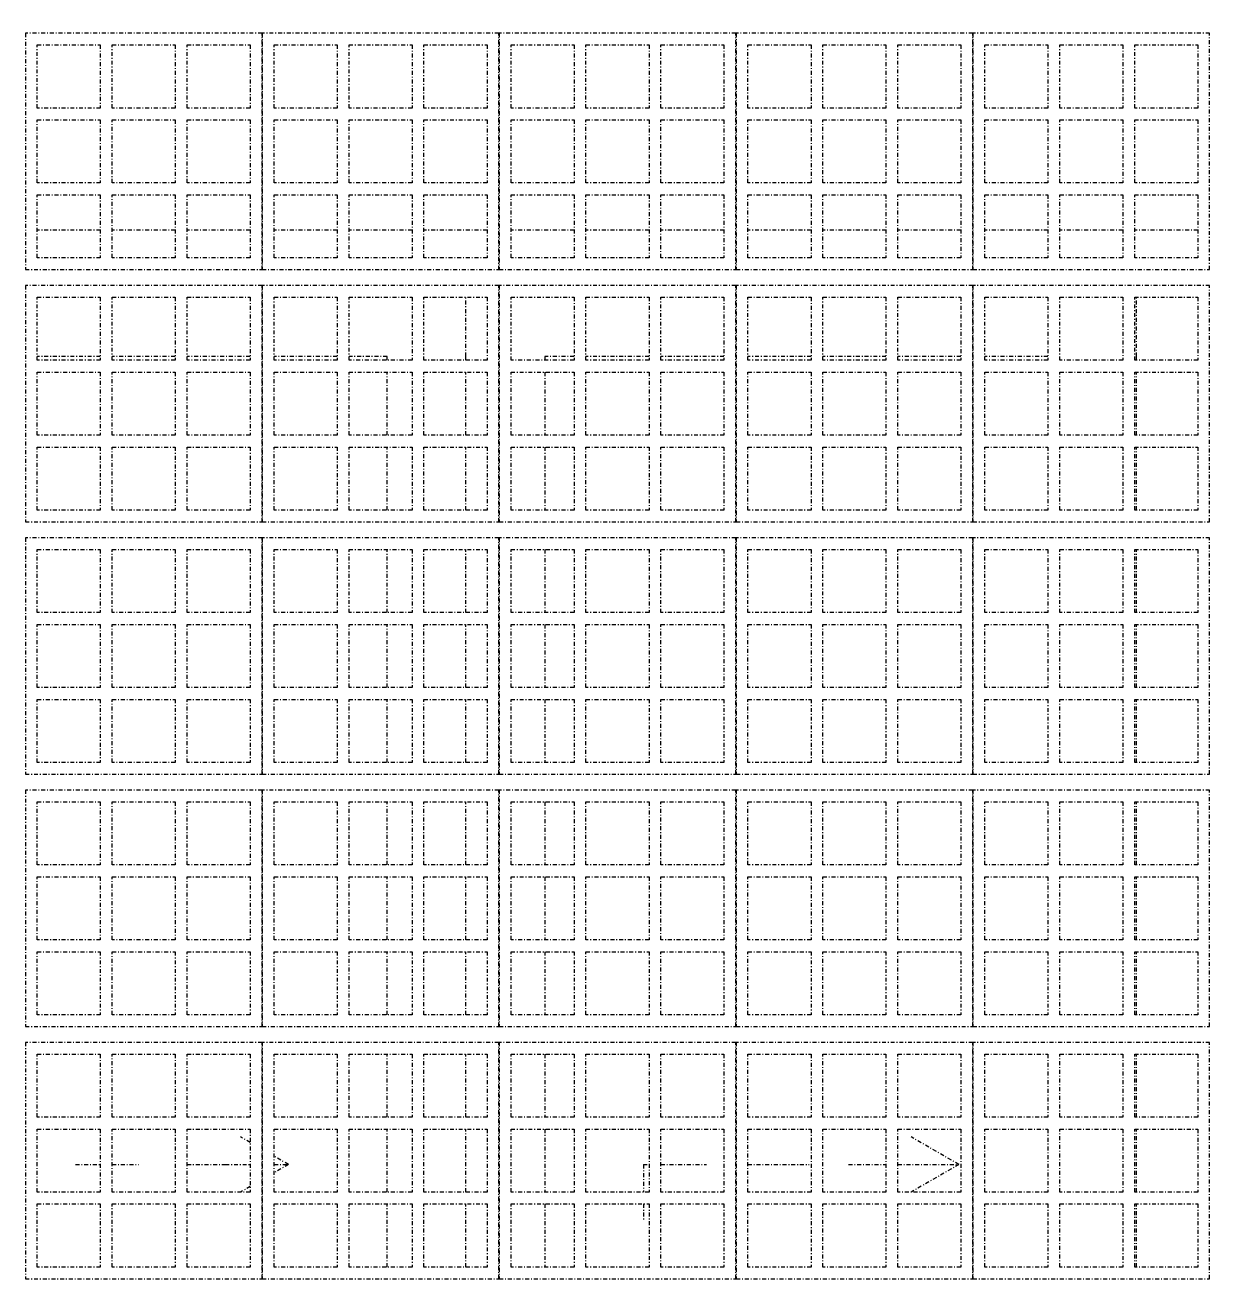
# Model space of a CAD drawing. Header units: metres. Extents: x -1783 to 21505, y -57 to 13660.
# Drawn here: x 12765.4 to 12915.6, y 7409.6 to 7569.6 of the extents above; entities that cross this region are included whole.
import ezdxf

# ---------------------------------------------------------------- set-up
doc = ezdxf.new("R2010")
doc.units = ezdxf.units.M
doc.header["$MEASUREMENT"] = 0
doc.linetypes.add('DASHDOT', pattern=[1, 0.5, -0.25, 0, -0.25])
doc.layers.add('cotas', color=7, linetype='Continuous')
doc.layers.add('P03', color=7, linetype='Continuous')

msp = doc.modelspace()

# ---------------------------------------------------------------- hatches: boundary and pattern name
at = {"layer": 'cotas'}
h = msp.add_hatch(color=7, dxfattribs=at)
h.dxf.hatch_style = 1
h.paths.add_polyline_path([(21504.961, 13659.963), (10304.961, 13659.963), (10304.961, 5739.963), (21504.961, 5739.963)])
h.paths.add_polyline_path([(10571.627, 13593.296), (21371.627, 13593.296), (21371.627, 5806.63), (10571.627, 5806.63)], flags=16)

# ---------------------------------------------------------------- linework, layer by layer
at = {"layer": 'P03', "linetype": 'DASHDOT'}
for p, q in [((12795.416, 7568.625), (12765.416, 7568.625)), ((12765.416, 7568.625), (12765.416, 7538.625)), ((12795.416, 7538.625), (12795.416, 7568.625)), ((12825.451, 7568.625), (12795.451, 7568.625)), ((12795.451, 7568.625), (12795.451, 7538.625)), ((12825.451, 7538.625), (12825.451, 7568.625)), ((12855.486, 7568.625), (12825.486, 7568.625)), ((12825.486, 7568.625), (12825.486, 7538.625)), ((12855.486, 7538.625), (12855.486, 7568.625)), ((12885.521, 7568.625), (12855.521, 7568.625)), ((12855.521, 7568.625), (12855.521, 7538.625)), ((12885.521, 7538.625), (12885.521, 7568.625)), ((12915.555, 7568.625), (12885.555, 7568.625)), ((12885.555, 7568.625), (12885.555, 7538.625)), ((12915.555, 7538.625), (12915.555, 7568.625)), ((12766.916, 7559.125), (12766.916, 7567.125)), ((12766.916, 7567.125), (12774.916, 7567.125)), ((12774.916, 7567.125), (12774.916, 7559.125)), ((12776.416, 7559.125), (12776.416, 7567.125)), ((12776.416, 7567.125), (12784.416, 7567.125)), ((12784.416, 7567.125), (12784.416, 7559.125)), ((12785.916, 7559.125), (12785.916, 7567.125)), ((12785.916, 7567.125), (12793.916, 7567.125)), ((12793.916, 7567.125), (12793.916, 7559.125)), ((12796.951, 7559.125), (12796.951, 7567.125)), ((12796.951, 7567.125), (12804.951, 7567.125)), ((12804.951, 7567.125), (12804.951, 7559.125)), ((12806.451, 7559.125), (12806.451, 7567.125)), ((12806.451, 7567.125), (12814.451, 7567.125)), ((12814.451, 7567.125), (12814.451, 7559.125)), ((12815.951, 7559.125), (12815.951, 7567.125)), ((12815.951, 7567.125), (12823.951, 7567.125)), ((12823.951, 7567.125), (12823.951, 7559.125)), ((12826.986, 7559.125), (12826.986, 7567.125)), ((12826.986, 7567.125), (12834.986, 7567.125)), ((12834.986, 7567.125), (12834.986, 7559.125)), ((12836.486, 7559.125), (12836.486, 7567.125)), ((12836.486, 7567.125), (12844.486, 7567.125)), ((12844.486, 7567.125), (12844.486, 7559.125)), ((12845.986, 7559.125), (12845.986, 7567.125)), ((12845.986, 7567.125), (12853.986, 7567.125)), ((12853.986, 7567.125), (12853.986, 7559.125)), ((12857.021, 7559.125), (12857.021, 7567.125)), ((12857.021, 7567.125), (12865.021, 7567.125)), ((12865.021, 7567.125), (12865.021, 7559.125)), ((12866.521, 7559.125), (12866.521, 7567.125)), ((12866.521, 7567.125), (12874.521, 7567.125)), ((12874.521, 7567.125), (12874.521, 7559.125)), ((12876.021, 7559.125), (12876.021, 7567.125)), ((12876.021, 7567.125), (12884.021, 7567.125)), ((12884.021, 7567.125), (12884.021, 7559.125)), ((12887.055, 7559.125), (12887.055, 7567.125)), ((12887.055, 7567.125), (12895.055, 7567.125)), ((12895.055, 7567.125), (12895.055, 7559.125)), ((12896.555, 7559.125), (12896.555, 7567.125)), ((12896.555, 7567.125), (12904.555, 7567.125)), ((12904.555, 7567.125), (12904.555, 7559.125)), ((12906.055, 7559.125), (12906.055, 7567.125)), ((12906.055, 7567.125), (12914.055, 7567.125)), ((12914.055, 7567.125), (12914.055, 7559.125)), ((12774.916, 7559.125), (12766.916, 7559.125)), ((12784.416, 7559.125), (12776.416, 7559.125)), ((12793.916, 7559.125), (12785.916, 7559.125)), ((12804.951, 7559.125), (12796.951, 7559.125)), ((12814.451, 7559.125), (12806.451, 7559.125)), ((12823.951, 7559.125), (12815.951, 7559.125)), ((12834.986, 7559.125), (12826.986, 7559.125)), ((12844.486, 7559.125), (12836.486, 7559.125)), ((12853.986, 7559.125), (12845.986, 7559.125)), ((12865.021, 7559.125), (12857.021, 7559.125)), ((12874.521, 7559.125), (12866.521, 7559.125)), ((12884.021, 7559.125), (12876.021, 7559.125)), ((12895.055, 7559.125), (12887.055, 7559.125)), ((12904.555, 7559.125), (12896.555, 7559.125)), ((12914.055, 7559.125), (12906.055, 7559.125)), ((12766.916, 7549.625), (12766.916, 7557.625)), ((12766.916, 7557.625), (12774.916, 7557.625)), ((12774.916, 7557.625), (12774.916, 7549.625)), ((12776.416, 7549.625), (12776.416, 7557.625)), ((12776.416, 7557.625), (12784.416, 7557.625)), ((12784.416, 7557.625), (12784.416, 7549.625)), ((12785.916, 7549.625), (12785.916, 7557.625)), ((12785.916, 7557.625), (12793.916, 7557.625)), ((12793.916, 7557.625), (12793.916, 7549.625)), ((12796.951, 7549.625), (12796.951, 7557.625)), ((12796.951, 7557.625), (12804.951, 7557.625)), ((12804.951, 7557.625), (12804.951, 7549.625)), ((12806.451, 7549.625), (12806.451, 7557.625)), ((12806.451, 7557.625), (12814.451, 7557.625)), ((12814.451, 7557.625), (12814.451, 7549.625)), ((12815.951, 7549.625), (12815.951, 7557.625)), ((12815.951, 7557.625), (12823.951, 7557.625)), ((12823.951, 7557.625), (12823.951, 7549.625)), ((12826.986, 7549.625), (12826.986, 7557.625)), ((12826.986, 7557.625), (12834.986, 7557.625)), ((12834.986, 7557.625), (12834.986, 7549.625)), ((12836.486, 7549.625), (12836.486, 7557.625)), ((12836.486, 7557.625), (12844.486, 7557.625)), ((12844.486, 7557.625), (12844.486, 7549.625)), ((12845.986, 7549.625), (12845.986, 7557.625)), ((12845.986, 7557.625), (12853.986, 7557.625)), ((12853.986, 7557.625), (12853.986, 7549.625)), ((12857.021, 7549.625), (12857.021, 7557.625)), ((12857.021, 7557.625), (12865.021, 7557.625)), ((12865.021, 7557.625), (12865.021, 7549.625)), ((12866.521, 7549.625), (12866.521, 7557.625)), ((12866.521, 7557.625), (12874.521, 7557.625)), ((12874.521, 7557.625), (12874.521, 7549.625)), ((12876.021, 7549.625), (12876.021, 7557.625)), ((12876.021, 7557.625), (12884.021, 7557.625)), ((12884.021, 7557.625), (12884.021, 7549.625)), ((12887.055, 7549.625), (12887.055, 7557.625)), ((12887.055, 7557.625), (12895.055, 7557.625)), ((12895.055, 7557.625), (12895.055, 7549.625)), ((12896.555, 7549.625), (12896.555, 7557.625)), ((12896.555, 7557.625), (12904.555, 7557.625)), ((12904.555, 7557.625), (12904.555, 7549.625)), ((12906.055, 7549.625), (12906.055, 7557.625)), ((12906.055, 7557.625), (12914.055, 7557.625)), ((12914.055, 7557.625), (12914.055, 7549.625)), ((12774.916, 7549.625), (12766.916, 7549.625)), ((12784.416, 7549.625), (12776.416, 7549.625)), ((12793.916, 7549.625), (12785.916, 7549.625)), ((12804.951, 7549.625), (12796.951, 7549.625)), ((12814.451, 7549.625), (12806.451, 7549.625)), ((12823.951, 7549.625), (12815.951, 7549.625)), ((12834.986, 7549.625), (12826.986, 7549.625)), ((12844.486, 7549.625), (12836.486, 7549.625)), ((12853.986, 7549.625), (12845.986, 7549.625)), ((12865.021, 7549.625), (12857.021, 7549.625)), ((12874.521, 7549.625), (12866.521, 7549.625)), ((12884.021, 7549.625), (12876.021, 7549.625)), ((12895.055, 7549.625), (12887.055, 7549.625)), ((12904.555, 7549.625), (12896.555, 7549.625)), ((12914.055, 7549.625), (12906.055, 7549.625)), ((12766.916, 7540.125), (12766.916, 7548.125)), ((12766.916, 7548.125), (12774.916, 7548.125)), ((12774.916, 7548.125), (12774.916, 7540.125)), ((12776.416, 7540.125), (12776.416, 7548.125)), ((12776.416, 7548.125), (12784.416, 7548.125)), ((12784.416, 7548.125), (12784.416, 7540.125)), ((12785.916, 7540.125), (12785.916, 7548.125)), ((12785.916, 7548.125), (12793.916, 7548.125)), ((12793.916, 7548.125), (12793.916, 7540.125)), ((12796.951, 7540.125), (12796.951, 7548.125)), ((12796.951, 7548.125), (12804.951, 7548.125)), ((12804.951, 7548.125), (12804.951, 7540.125)), ((12806.451, 7540.125), (12806.451, 7548.125)), ((12806.451, 7548.125), (12814.451, 7548.125)), ((12814.451, 7548.125), (12814.451, 7540.125)), ((12815.951, 7540.125), (12815.951, 7548.125)), ((12815.951, 7548.125), (12823.951, 7548.125)), ((12823.951, 7548.125), (12823.951, 7540.125)), ((12826.986, 7540.125), (12826.986, 7548.125)), ((12826.986, 7548.125), (12834.986, 7548.125)), ((12834.986, 7548.125), (12834.986, 7540.125)), ((12836.486, 7540.125), (12836.486, 7548.125)), ((12836.486, 7548.125), (12844.486, 7548.125)), ((12844.486, 7548.125), (12844.486, 7540.125)), ((12845.986, 7540.125), (12845.986, 7548.125)), ((12845.986, 7548.125), (12853.986, 7548.125)), ((12853.986, 7548.125), (12853.986, 7540.125)), ((12857.021, 7540.125), (12857.021, 7548.125)), ((12857.021, 7548.125), (12865.021, 7548.125)), ((12865.021, 7548.125), (12865.021, 7540.125)), ((12866.521, 7540.125), (12866.521, 7548.125)), ((12866.521, 7548.125), (12874.521, 7548.125)), ((12874.521, 7548.125), (12874.521, 7540.125)), ((12876.021, 7540.125), (12876.021, 7548.125)), ((12876.021, 7548.125), (12884.021, 7548.125)), ((12884.021, 7548.125), (12884.021, 7540.125)), ((12887.055, 7540.125), (12887.055, 7548.125)), ((12887.055, 7548.125), (12895.055, 7548.125)), ((12895.055, 7548.125), (12895.055, 7540.125)), ((12896.555, 7540.125), (12896.555, 7548.125)), ((12896.555, 7548.125), (12904.555, 7548.125)), ((12904.555, 7548.125), (12904.555, 7540.125)), ((12906.055, 7540.125), (12906.055, 7548.125)), ((12906.055, 7548.125), (12914.055, 7548.125)), ((12914.055, 7548.125), (12914.055, 7540.125)), ((12774.916, 7543.625), (12766.916, 7543.625)), ((12784.416, 7543.625), (12776.416, 7543.625)), ((12793.916, 7543.625), (12785.916, 7543.625)), ((12804.951, 7543.625), (12796.951, 7543.625)), ((12814.451, 7543.625), (12806.451, 7543.625)), ((12823.951, 7543.625), (12815.951, 7543.625)), ((12834.986, 7543.625), (12826.986, 7543.625)), ((12844.486, 7543.625), (12836.486, 7543.625)), ((12853.986, 7543.625), (12845.986, 7543.625)), ((12865.021, 7543.625), (12857.021, 7543.625)), ((12874.521, 7543.625), (12866.521, 7543.625)), ((12884.021, 7543.625), (12876.021, 7543.625)), ((12895.055, 7543.625), (12887.055, 7543.625)), ((12904.555, 7543.625), (12896.555, 7543.625)), ((12914.055, 7543.625), (12906.055, 7543.625)), ((12774.916, 7540.125), (12766.916, 7540.125)), ((12784.416, 7540.125), (12776.416, 7540.125)), ((12793.916, 7540.125), (12785.916, 7540.125)), ((12804.951, 7540.125), (12796.951, 7540.125)), ((12814.451, 7540.125), (12806.451, 7540.125)), ((12823.951, 7540.125), (12815.951, 7540.125)), ((12834.986, 7540.125), (12826.986, 7540.125)), ((12844.486, 7540.125), (12836.486, 7540.125)), ((12853.986, 7540.125), (12845.986, 7540.125)), ((12865.021, 7540.125), (12857.021, 7540.125)), ((12874.521, 7540.125), (12866.521, 7540.125)), ((12884.021, 7540.125), (12876.021, 7540.125)), ((12895.055, 7540.125), (12887.055, 7540.125)), ((12904.555, 7540.125), (12896.555, 7540.125)), ((12914.055, 7540.125), (12906.055, 7540.125)), ((12765.416, 7538.625), (12795.416, 7538.625)), ((12795.451, 7538.625), (12825.451, 7538.625)), ((12825.486, 7538.625), (12855.486, 7538.625)), ((12855.521, 7538.625), (12885.521, 7538.625)), ((12885.555, 7538.625), (12915.555, 7538.625)), ((12795.416, 7536.625), (12765.416, 7536.625)), ((12765.416, 7536.625), (12765.416, 7506.625)), ((12795.416, 7506.625), (12795.416, 7536.625)), ((12825.451, 7536.625), (12795.451, 7536.625)), ((12795.451, 7536.625), (12795.451, 7506.625)), ((12825.451, 7506.625), (12825.451, 7536.625)), ((12855.486, 7536.625), (12825.486, 7536.625)), ((12825.486, 7536.625), (12825.486, 7506.625)), ((12855.486, 7506.625), (12855.486, 7536.625)), ((12885.521, 7536.625), (12855.521, 7536.625)), ((12855.521, 7536.625), (12855.521, 7506.625)), ((12885.521, 7506.625), (12885.521, 7536.625)), ((12915.555, 7536.625), (12885.555, 7536.625)), ((12885.555, 7536.625), (12885.555, 7506.625)), ((12915.555, 7506.625), (12915.555, 7536.625)), ((12766.916, 7527.125), (12766.916, 7535.125)), ((12766.916, 7535.125), (12774.916, 7535.125)), ((12774.916, 7535.125), (12774.916, 7527.125)), ((12776.416, 7527.125), (12776.416, 7535.125)), ((12776.416, 7535.125), (12784.416, 7535.125)), ((12784.416, 7535.125), (12784.416, 7527.125)), ((12785.916, 7527.125), (12785.916, 7535.125)), ((12785.916, 7535.125), (12793.916, 7535.125)), ((12793.916, 7535.125), (12793.916, 7527.125)), ((12796.951, 7527.125), (12796.951, 7535.125)), ((12796.951, 7535.125), (12804.951, 7535.125)), ((12804.951, 7535.125), (12804.951, 7527.125)), ((12806.451, 7527.125), (12806.451, 7535.125)), ((12806.451, 7535.125), (12814.451, 7535.125)), ((12814.451, 7535.125), (12814.451, 7527.125)), ((12815.951, 7527.125), (12815.951, 7535.125)), ((12815.951, 7535.125), (12823.951, 7535.125)), ((12821.268, 7527.625), (12821.268, 7535.125)), ((12823.951, 7535.125), (12823.951, 7527.125)), ((12826.986, 7527.125), (12826.986, 7535.125)), ((12826.986, 7535.125), (12834.986, 7535.125)), ((12834.986, 7535.125), (12834.986, 7527.125)), ((12836.486, 7527.125), (12836.486, 7535.125)), ((12836.486, 7535.125), (12844.486, 7535.125)), ((12844.486, 7535.125), (12844.486, 7527.125)), ((12845.986, 7527.125), (12845.986, 7535.125)), ((12845.986, 7535.125), (12853.986, 7535.125)), ((12853.986, 7535.125), (12853.986, 7527.125)), ((12857.021, 7527.125), (12857.021, 7535.125)), ((12857.021, 7535.125), (12865.021, 7535.125)), ((12865.021, 7535.125), (12865.021, 7527.125)), ((12866.521, 7527.125), (12866.521, 7535.125)), ((12866.521, 7535.125), (12874.521, 7535.125)), ((12874.521, 7535.125), (12874.521, 7527.125)), ((12876.021, 7527.125), (12876.021, 7535.125)), ((12876.021, 7535.125), (12884.021, 7535.125)), ((12884.021, 7535.125), (12884.021, 7527.125)), ((12887.055, 7527.125), (12887.055, 7535.125)), ((12887.055, 7535.125), (12895.055, 7535.125)), ((12895.055, 7535.125), (12895.055, 7527.125)), ((12896.555, 7527.125), (12896.555, 7535.125)), ((12896.555, 7535.125), (12904.555, 7535.125)), ((12904.555, 7535.125), (12904.555, 7527.125)), ((12906.055, 7527.125), (12906.055, 7535.125)), ((12906.055, 7535.125), (12914.055, 7535.125)), ((12906.268, 7527.625), (12906.268, 7535.125)), ((12914.055, 7535.125), (12914.055, 7527.125)), ((12774.916, 7527.625), (12766.916, 7527.625)), ((12774.916, 7527.125), (12766.916, 7527.125)), ((12784.416, 7527.625), (12776.416, 7527.625)), ((12784.416, 7527.125), (12776.416, 7527.125)), ((12793.916, 7527.625), (12785.916, 7527.625)), ((12793.916, 7527.125), (12785.916, 7527.125)), ((12804.951, 7527.625), (12796.951, 7527.625)), ((12804.951, 7527.125), (12796.951, 7527.125)), ((12811.268, 7527.625), (12806.451, 7527.625)), ((12814.451, 7527.125), (12806.451, 7527.125)), ((12811.268, 7527.125), (12811.268, 7527.625)), ((12823.951, 7527.125), (12815.951, 7527.125)), ((12821.268, 7527.125), (12821.268, 7527.625)), ((12834.986, 7527.125), (12826.986, 7527.125)), ((12831.268, 7527.625), (12831.268, 7527.125)), ((12834.986, 7527.625), (12831.268, 7527.625)), ((12844.486, 7527.625), (12836.486, 7527.625)), ((12844.486, 7527.125), (12836.486, 7527.125)), ((12853.986, 7527.625), (12845.986, 7527.625)), ((12853.986, 7527.125), (12845.986, 7527.125)), ((12865.021, 7527.625), (12857.021, 7527.625)), ((12865.021, 7527.125), (12857.021, 7527.125)), ((12874.521, 7527.625), (12866.521, 7527.625)), ((12874.521, 7527.125), (12866.521, 7527.125)), ((12884.021, 7527.625), (12876.021, 7527.625)), ((12884.021, 7527.125), (12876.021, 7527.125)), ((12895.055, 7527.625), (12887.055, 7527.625)), ((12895.055, 7527.125), (12887.055, 7527.125)), ((12904.555, 7527.125), (12896.555, 7527.125)), ((12914.055, 7527.125), (12906.055, 7527.125)), ((12906.268, 7527.125), (12906.268, 7527.625)), ((12766.916, 7517.625), (12766.916, 7525.625)), ((12766.916, 7525.625), (12774.916, 7525.625)), ((12774.916, 7525.625), (12774.916, 7517.625)), ((12776.416, 7517.625), (12776.416, 7525.625)), ((12776.416, 7525.625), (12784.416, 7525.625)), ((12784.416, 7525.625), (12784.416, 7517.625)), ((12785.916, 7517.625), (12785.916, 7525.625)), ((12785.916, 7525.625), (12793.916, 7525.625)), ((12793.916, 7525.625), (12793.916, 7517.625)), ((12796.951, 7517.625), (12796.951, 7525.625)), ((12796.951, 7525.625), (12804.951, 7525.625)), ((12804.951, 7525.625), (12804.951, 7517.625)), ((12806.451, 7517.625), (12806.451, 7525.625)), ((12806.451, 7525.625), (12814.451, 7525.625)), ((12811.268, 7517.625), (12811.268, 7525.625)), ((12814.451, 7525.625), (12814.451, 7517.625)), ((12815.951, 7517.625), (12815.951, 7525.625)), ((12815.951, 7525.625), (12823.951, 7525.625)), ((12821.268, 7517.625), (12821.268, 7525.625)), ((12823.951, 7525.625), (12823.951, 7517.625)), ((12826.986, 7517.625), (12826.986, 7525.625)), ((12826.986, 7525.625), (12834.986, 7525.625)), ((12831.268, 7525.625), (12831.268, 7517.625)), ((12834.986, 7525.625), (12834.986, 7517.625)), ((12836.486, 7517.625), (12836.486, 7525.625)), ((12836.486, 7525.625), (12844.486, 7525.625)), ((12844.486, 7525.625), (12844.486, 7517.625)), ((12845.986, 7517.625), (12845.986, 7525.625)), ((12845.986, 7525.625), (12853.986, 7525.625)), ((12853.986, 7525.625), (12853.986, 7517.625)), ((12857.021, 7517.625), (12857.021, 7525.625)), ((12857.021, 7525.625), (12865.021, 7525.625)), ((12865.021, 7525.625), (12865.021, 7517.625)), ((12866.521, 7517.625), (12866.521, 7525.625)), ((12866.521, 7525.625), (12874.521, 7525.625)), ((12874.521, 7525.625), (12874.521, 7517.625)), ((12876.021, 7517.625), (12876.021, 7525.625)), ((12876.021, 7525.625), (12884.021, 7525.625)), ((12884.021, 7525.625), (12884.021, 7517.625)), ((12887.055, 7517.625), (12887.055, 7525.625)), ((12887.055, 7525.625), (12895.055, 7525.625)), ((12895.055, 7525.625), (12895.055, 7517.625)), ((12896.555, 7517.625), (12896.555, 7525.625)), ((12896.555, 7525.625), (12904.555, 7525.625)), ((12904.555, 7525.625), (12904.555, 7517.625)), ((12906.055, 7517.625), (12906.055, 7525.625)), ((12906.055, 7525.625), (12914.055, 7525.625)), ((12906.268, 7517.625), (12906.268, 7525.625)), ((12914.055, 7525.625), (12914.055, 7517.625)), ((12774.916, 7517.625), (12766.916, 7517.625)), ((12784.416, 7517.625), (12776.416, 7517.625)), ((12793.916, 7517.625), (12785.916, 7517.625)), ((12804.951, 7517.625), (12796.951, 7517.625)), ((12814.451, 7517.625), (12806.451, 7517.625)), ((12823.951, 7517.625), (12815.951, 7517.625)), ((12834.986, 7517.625), (12826.986, 7517.625)), ((12844.486, 7517.625), (12836.486, 7517.625)), ((12853.986, 7517.625), (12845.986, 7517.625)), ((12865.021, 7517.625), (12857.021, 7517.625)), ((12874.521, 7517.625), (12866.521, 7517.625)), ((12884.021, 7517.625), (12876.021, 7517.625)), ((12895.055, 7517.625), (12887.055, 7517.625)), ((12904.555, 7517.625), (12896.555, 7517.625)), ((12914.055, 7517.625), (12906.055, 7517.625)), ((12766.916, 7508.125), (12766.916, 7516.125)), ((12766.916, 7516.125), (12774.916, 7516.125)), ((12774.916, 7516.125), (12774.916, 7508.125)), ((12776.416, 7508.125), (12776.416, 7516.125)), ((12776.416, 7516.125), (12784.416, 7516.125)), ((12784.416, 7516.125), (12784.416, 7508.125)), ((12785.916, 7508.125), (12785.916, 7516.125)), ((12785.916, 7516.125), (12793.916, 7516.125)), ((12793.916, 7516.125), (12793.916, 7508.125)), ((12796.951, 7508.125), (12796.951, 7516.125)), ((12796.951, 7516.125), (12804.951, 7516.125)), ((12804.951, 7516.125), (12804.951, 7508.125)), ((12806.451, 7508.125), (12806.451, 7516.125)), ((12806.451, 7516.125), (12814.451, 7516.125)), ((12811.268, 7508.125), (12811.268, 7516.125)), ((12814.451, 7516.125), (12814.451, 7508.125)), ((12815.951, 7508.125), (12815.951, 7516.125)), ((12815.951, 7516.125), (12823.951, 7516.125)), ((12821.268, 7508.125), (12821.268, 7516.125)), ((12823.951, 7516.125), (12823.951, 7508.125)), ((12826.986, 7508.125), (12826.986, 7516.125)), ((12826.986, 7516.125), (12834.986, 7516.125)), ((12831.268, 7516.125), (12831.268, 7508.125)), ((12834.986, 7516.125), (12834.986, 7508.125)), ((12836.486, 7508.125), (12836.486, 7516.125)), ((12836.486, 7516.125), (12844.486, 7516.125)), ((12844.486, 7516.125), (12844.486, 7508.125)), ((12845.986, 7508.125), (12845.986, 7516.125)), ((12845.986, 7516.125), (12853.986, 7516.125)), ((12853.986, 7516.125), (12853.986, 7508.125)), ((12857.021, 7508.125), (12857.021, 7516.125)), ((12857.021, 7516.125), (12865.021, 7516.125)), ((12865.021, 7516.125), (12865.021, 7508.125)), ((12866.521, 7508.125), (12866.521, 7516.125)), ((12866.521, 7516.125), (12874.521, 7516.125)), ((12874.521, 7516.125), (12874.521, 7508.125)), ((12876.021, 7508.125), (12876.021, 7516.125)), ((12876.021, 7516.125), (12884.021, 7516.125)), ((12884.021, 7516.125), (12884.021, 7508.125)), ((12887.055, 7508.125), (12887.055, 7516.125)), ((12887.055, 7516.125), (12895.055, 7516.125)), ((12895.055, 7516.125), (12895.055, 7508.125)), ((12896.555, 7508.125), (12896.555, 7516.125)), ((12896.555, 7516.125), (12904.555, 7516.125)), ((12904.555, 7516.125), (12904.555, 7508.125)), ((12906.055, 7508.125), (12906.055, 7516.125)), ((12906.055, 7516.125), (12914.055, 7516.125)), ((12906.268, 7508.125), (12906.268, 7516.125)), ((12914.055, 7516.125), (12914.055, 7508.125)), ((12774.916, 7508.125), (12766.916, 7508.125)), ((12784.416, 7508.125), (12776.416, 7508.125)), ((12793.916, 7508.125), (12785.916, 7508.125)), ((12804.951, 7508.125), (12796.951, 7508.125)), ((12814.451, 7508.125), (12806.451, 7508.125)), ((12823.951, 7508.125), (12815.951, 7508.125)), ((12834.986, 7508.125), (12826.986, 7508.125)), ((12844.486, 7508.125), (12836.486, 7508.125)), ((12853.986, 7508.125), (12845.986, 7508.125)), ((12865.021, 7508.125), (12857.021, 7508.125)), ((12874.521, 7508.125), (12866.521, 7508.125)), ((12884.021, 7508.125), (12876.021, 7508.125)), ((12895.055, 7508.125), (12887.055, 7508.125)), ((12904.555, 7508.125), (12896.555, 7508.125)), ((12914.055, 7508.125), (12906.055, 7508.125)), ((12765.416, 7506.625), (12795.416, 7506.625)), ((12795.451, 7506.625), (12825.451, 7506.625)), ((12825.486, 7506.625), (12855.486, 7506.625)), ((12855.521, 7506.625), (12885.521, 7506.625)), ((12885.555, 7506.625), (12915.555, 7506.625)), ((12795.416, 7504.625), (12765.416, 7504.625)), ((12765.416, 7504.625), (12765.416, 7474.625)), ((12795.416, 7474.625), (12795.416, 7504.625)), ((12825.451, 7504.625), (12795.451, 7504.625)), ((12795.451, 7504.625), (12795.451, 7474.625)), ((12825.451, 7474.625), (12825.451, 7504.625)), ((12855.486, 7504.625), (12825.486, 7504.625)), ((12825.486, 7504.625), (12825.486, 7474.625)), ((12855.486, 7474.625), (12855.486, 7504.625)), ((12885.521, 7504.625), (12855.521, 7504.625)), ((12855.521, 7504.625), (12855.521, 7474.625)), ((12885.521, 7474.625), (12885.521, 7504.625)), ((12915.555, 7504.625), (12885.555, 7504.625)), ((12885.555, 7504.625), (12885.555, 7474.625)), ((12915.555, 7474.625), (12915.555, 7504.625)), ((12766.916, 7495.125), (12766.916, 7503.125)), ((12766.916, 7503.125), (12774.916, 7503.125)), ((12774.916, 7503.125), (12774.916, 7495.125)), ((12776.416, 7495.125), (12776.416, 7503.125)), ((12776.416, 7503.125), (12784.416, 7503.125)), ((12784.416, 7503.125), (12784.416, 7495.125)), ((12785.916, 7495.125), (12785.916, 7503.125)), ((12785.916, 7503.125), (12793.916, 7503.125)), ((12793.916, 7503.125), (12793.916, 7495.125)), ((12796.951, 7495.125), (12796.951, 7503.125)), ((12796.951, 7503.125), (12804.951, 7503.125)), ((12804.951, 7503.125), (12804.951, 7495.125)), ((12806.451, 7495.125), (12806.451, 7503.125)), ((12806.451, 7503.125), (12814.451, 7503.125)), ((12811.268, 7495.125), (12811.268, 7503.125)), ((12814.451, 7503.125), (12814.451, 7495.125)), ((12815.951, 7495.125), (12815.951, 7503.125)), ((12815.951, 7503.125), (12823.951, 7503.125)), ((12821.268, 7495.125), (12821.268, 7503.125)), ((12823.951, 7503.125), (12823.951, 7495.125)), ((12826.986, 7495.125), (12826.986, 7503.125)), ((12826.986, 7503.125), (12834.986, 7503.125)), ((12831.268, 7503.125), (12831.268, 7495.125)), ((12834.986, 7503.125), (12834.986, 7495.125)), ((12836.486, 7495.125), (12836.486, 7503.125)), ((12836.486, 7503.125), (12844.486, 7503.125)), ((12844.486, 7503.125), (12844.486, 7495.125)), ((12845.986, 7495.125), (12845.986, 7503.125)), ((12845.986, 7503.125), (12853.986, 7503.125)), ((12853.986, 7503.125), (12853.986, 7495.125)), ((12857.021, 7495.125), (12857.021, 7503.125)), ((12857.021, 7503.125), (12865.021, 7503.125)), ((12865.021, 7503.125), (12865.021, 7495.125)), ((12866.521, 7495.125), (12866.521, 7503.125)), ((12866.521, 7503.125), (12874.521, 7503.125)), ((12874.521, 7503.125), (12874.521, 7495.125)), ((12876.021, 7495.125), (12876.021, 7503.125)), ((12876.021, 7503.125), (12884.021, 7503.125)), ((12884.021, 7503.125), (12884.021, 7495.125)), ((12887.055, 7495.125), (12887.055, 7503.125)), ((12887.055, 7503.125), (12895.055, 7503.125)), ((12895.055, 7503.125), (12895.055, 7495.125)), ((12896.555, 7495.125), (12896.555, 7503.125)), ((12896.555, 7503.125), (12904.555, 7503.125)), ((12904.555, 7503.125), (12904.555, 7495.125)), ((12906.055, 7495.125), (12906.055, 7503.125)), ((12906.055, 7503.125), (12914.055, 7503.125)), ((12906.268, 7495.125), (12906.268, 7503.125)), ((12914.055, 7503.125), (12914.055, 7495.125)), ((12774.916, 7495.125), (12766.916, 7495.125)), ((12784.416, 7495.125), (12776.416, 7495.125)), ((12793.916, 7495.125), (12785.916, 7495.125)), ((12804.951, 7495.125), (12796.951, 7495.125)), ((12814.451, 7495.125), (12806.451, 7495.125)), ((12823.951, 7495.125), (12815.951, 7495.125)), ((12834.986, 7495.125), (12826.986, 7495.125)), ((12844.486, 7495.125), (12836.486, 7495.125)), ((12853.986, 7495.125), (12845.986, 7495.125)), ((12865.021, 7495.125), (12857.021, 7495.125)), ((12874.521, 7495.125), (12866.521, 7495.125)), ((12884.021, 7495.125), (12876.021, 7495.125)), ((12895.055, 7495.125), (12887.055, 7495.125)), ((12904.555, 7495.125), (12896.555, 7495.125)), ((12914.055, 7495.125), (12906.055, 7495.125)), ((12766.916, 7485.625), (12766.916, 7493.625)), ((12766.916, 7493.625), (12774.916, 7493.625)), ((12774.916, 7493.625), (12774.916, 7485.625)), ((12776.416, 7485.625), (12776.416, 7493.625)), ((12776.416, 7493.625), (12784.416, 7493.625)), ((12784.416, 7493.625), (12784.416, 7485.625)), ((12785.916, 7485.625), (12785.916, 7493.625)), ((12785.916, 7493.625), (12793.916, 7493.625)), ((12793.916, 7493.625), (12793.916, 7485.625)), ((12796.951, 7485.625), (12796.951, 7493.625)), ((12796.951, 7493.625), (12804.951, 7493.625)), ((12804.951, 7493.625), (12804.951, 7485.625)), ((12806.451, 7485.625), (12806.451, 7493.625)), ((12806.451, 7493.625), (12814.451, 7493.625)), ((12811.268, 7485.625), (12811.268, 7493.625)), ((12814.451, 7493.625), (12814.451, 7485.625)), ((12815.951, 7485.625), (12815.951, 7493.625)), ((12815.951, 7493.625), (12823.951, 7493.625)), ((12821.268, 7485.625), (12821.268, 7493.625)), ((12823.951, 7493.625), (12823.951, 7485.625)), ((12826.986, 7485.625), (12826.986, 7493.625)), ((12826.986, 7493.625), (12834.986, 7493.625)), ((12831.268, 7493.625), (12831.268, 7485.625)), ((12834.986, 7493.625), (12834.986, 7485.625)), ((12836.486, 7485.625), (12836.486, 7493.625)), ((12836.486, 7493.625), (12844.486, 7493.625)), ((12844.486, 7493.625), (12844.486, 7485.625)), ((12845.986, 7485.625), (12845.986, 7493.625)), ((12845.986, 7493.625), (12853.986, 7493.625)), ((12853.986, 7493.625), (12853.986, 7485.625)), ((12857.021, 7485.625), (12857.021, 7493.625)), ((12857.021, 7493.625), (12865.021, 7493.625)), ((12865.021, 7493.625), (12865.021, 7485.625)), ((12866.521, 7485.625), (12866.521, 7493.625)), ((12866.521, 7493.625), (12874.521, 7493.625)), ((12874.521, 7493.625), (12874.521, 7485.625)), ((12876.021, 7485.625), (12876.021, 7493.625)), ((12876.021, 7493.625), (12884.021, 7493.625)), ((12884.021, 7493.625), (12884.021, 7485.625)), ((12887.055, 7485.625), (12887.055, 7493.625)), ((12887.055, 7493.625), (12895.055, 7493.625)), ((12895.055, 7493.625), (12895.055, 7485.625)), ((12896.555, 7485.625), (12896.555, 7493.625)), ((12896.555, 7493.625), (12904.555, 7493.625)), ((12904.555, 7493.625), (12904.555, 7485.625)), ((12906.055, 7485.625), (12906.055, 7493.625)), ((12906.055, 7493.625), (12914.055, 7493.625)), ((12906.268, 7485.625), (12906.268, 7493.625)), ((12914.055, 7493.625), (12914.055, 7485.625)), ((12774.916, 7485.625), (12766.916, 7485.625)), ((12784.416, 7485.625), (12776.416, 7485.625)), ((12793.916, 7485.625), (12785.916, 7485.625)), ((12804.951, 7485.625), (12796.951, 7485.625)), ((12814.451, 7485.625), (12806.451, 7485.625)), ((12823.951, 7485.625), (12815.951, 7485.625)), ((12834.986, 7485.625), (12826.986, 7485.625)), ((12844.486, 7485.625), (12836.486, 7485.625)), ((12853.986, 7485.625), (12845.986, 7485.625)), ((12865.021, 7485.625), (12857.021, 7485.625)), ((12874.521, 7485.625), (12866.521, 7485.625)), ((12884.021, 7485.625), (12876.021, 7485.625)), ((12895.055, 7485.625), (12887.055, 7485.625)), ((12904.555, 7485.625), (12896.555, 7485.625)), ((12914.055, 7485.625), (12906.055, 7485.625)), ((12766.916, 7476.125), (12766.916, 7484.125)), ((12766.916, 7484.125), (12774.916, 7484.125)), ((12774.916, 7484.125), (12774.916, 7476.125)), ((12776.416, 7476.125), (12776.416, 7484.125)), ((12776.416, 7484.125), (12784.416, 7484.125)), ((12784.416, 7484.125), (12784.416, 7476.125)), ((12785.916, 7476.125), (12785.916, 7484.125)), ((12785.916, 7484.125), (12793.916, 7484.125)), ((12793.916, 7484.125), (12793.916, 7476.125)), ((12796.951, 7476.125), (12796.951, 7484.125)), ((12796.951, 7484.125), (12804.951, 7484.125)), ((12804.951, 7484.125), (12804.951, 7476.125)), ((12806.451, 7476.125), (12806.451, 7484.125)), ((12806.451, 7484.125), (12814.451, 7484.125)), ((12811.268, 7476.125), (12811.268, 7484.125)), ((12814.451, 7484.125), (12814.451, 7476.125)), ((12815.951, 7476.125), (12815.951, 7484.125)), ((12815.951, 7484.125), (12823.951, 7484.125)), ((12821.268, 7476.125), (12821.268, 7484.125)), ((12823.951, 7484.125), (12823.951, 7476.125)), ((12826.986, 7476.125), (12826.986, 7484.125)), ((12826.986, 7484.125), (12834.986, 7484.125)), ((12831.268, 7484.125), (12831.268, 7476.125)), ((12834.986, 7484.125), (12834.986, 7476.125)), ((12836.486, 7476.125), (12836.486, 7484.125)), ((12836.486, 7484.125), (12844.486, 7484.125)), ((12844.486, 7484.125), (12844.486, 7476.125)), ((12845.986, 7476.125), (12845.986, 7484.125)), ((12845.986, 7484.125), (12853.986, 7484.125)), ((12853.986, 7484.125), (12853.986, 7476.125)), ((12857.021, 7476.125), (12857.021, 7484.125)), ((12857.021, 7484.125), (12865.021, 7484.125)), ((12865.021, 7484.125), (12865.021, 7476.125)), ((12866.521, 7476.125), (12866.521, 7484.125)), ((12866.521, 7484.125), (12874.521, 7484.125)), ((12874.521, 7484.125), (12874.521, 7476.125)), ((12876.021, 7476.125), (12876.021, 7484.125)), ((12876.021, 7484.125), (12884.021, 7484.125)), ((12884.021, 7484.125), (12884.021, 7476.125)), ((12887.055, 7476.125), (12887.055, 7484.125)), ((12887.055, 7484.125), (12895.055, 7484.125)), ((12895.055, 7484.125), (12895.055, 7476.125)), ((12896.555, 7476.125), (12896.555, 7484.125)), ((12896.555, 7484.125), (12904.555, 7484.125)), ((12904.555, 7484.125), (12904.555, 7476.125)), ((12906.055, 7476.125), (12906.055, 7484.125)), ((12906.055, 7484.125), (12914.055, 7484.125)), ((12906.268, 7476.125), (12906.268, 7484.125)), ((12914.055, 7484.125), (12914.055, 7476.125)), ((12774.916, 7476.125), (12766.916, 7476.125)), ((12784.416, 7476.125), (12776.416, 7476.125)), ((12793.916, 7476.125), (12785.916, 7476.125)), ((12804.951, 7476.125), (12796.951, 7476.125)), ((12814.451, 7476.125), (12806.451, 7476.125)), ((12823.951, 7476.125), (12815.951, 7476.125)), ((12834.986, 7476.125), (12826.986, 7476.125)), ((12844.486, 7476.125), (12836.486, 7476.125)), ((12853.986, 7476.125), (12845.986, 7476.125)), ((12865.021, 7476.125), (12857.021, 7476.125)), ((12874.521, 7476.125), (12866.521, 7476.125)), ((12884.021, 7476.125), (12876.021, 7476.125)), ((12895.055, 7476.125), (12887.055, 7476.125)), ((12904.555, 7476.125), (12896.555, 7476.125)), ((12914.055, 7476.125), (12906.055, 7476.125)), ((12765.416, 7474.625), (12795.416, 7474.625)), ((12795.451, 7474.625), (12825.451, 7474.625)), ((12825.486, 7474.625), (12855.486, 7474.625)), ((12855.521, 7474.625), (12885.521, 7474.625)), ((12885.555, 7474.625), (12915.555, 7474.625)), ((12795.416, 7472.625), (12765.416, 7472.625)), ((12765.416, 7472.625), (12765.416, 7442.625)), ((12795.416, 7442.625), (12795.416, 7472.625)), ((12825.451, 7472.625), (12795.451, 7472.625)), ((12795.451, 7472.625), (12795.451, 7442.625)), ((12825.451, 7442.625), (12825.451, 7472.625)), ((12855.486, 7472.625), (12825.486, 7472.625)), ((12825.486, 7472.625), (12825.486, 7442.625)), ((12855.486, 7442.625), (12855.486, 7472.625)), ((12885.521, 7472.625), (12855.521, 7472.625)), ((12855.521, 7472.625), (12855.521, 7442.625)), ((12885.521, 7442.625), (12885.521, 7472.625)), ((12915.555, 7472.625), (12885.555, 7472.625)), ((12885.555, 7472.625), (12885.555, 7442.625)), ((12915.555, 7442.625), (12915.555, 7472.625)), ((12766.916, 7463.125), (12766.916, 7471.125)), ((12766.916, 7471.125), (12774.916, 7471.125)), ((12774.916, 7471.125), (12774.916, 7463.125)), ((12776.416, 7463.125), (12776.416, 7471.125)), ((12776.416, 7471.125), (12784.416, 7471.125)), ((12784.416, 7471.125), (12784.416, 7463.125)), ((12785.916, 7463.125), (12785.916, 7471.125)), ((12785.916, 7471.125), (12793.916, 7471.125)), ((12793.916, 7471.125), (12793.916, 7463.125)), ((12796.951, 7463.125), (12796.951, 7471.125)), ((12796.951, 7471.125), (12804.951, 7471.125)), ((12804.951, 7471.125), (12804.951, 7463.125)), ((12806.451, 7463.125), (12806.451, 7471.125)), ((12806.451, 7471.125), (12814.451, 7471.125)), ((12811.268, 7463.125), (12811.268, 7471.125)), ((12814.451, 7471.125), (12814.451, 7463.125)), ((12815.951, 7463.125), (12815.951, 7471.125)), ((12815.951, 7471.125), (12823.951, 7471.125)), ((12821.268, 7463.125), (12821.268, 7471.125)), ((12823.951, 7471.125), (12823.951, 7463.125)), ((12826.986, 7463.125), (12826.986, 7471.125)), ((12826.986, 7471.125), (12834.986, 7471.125)), ((12831.268, 7471.125), (12831.268, 7463.125)), ((12834.986, 7471.125), (12834.986, 7463.125)), ((12836.486, 7463.125), (12836.486, 7471.125)), ((12836.486, 7471.125), (12844.486, 7471.125)), ((12844.486, 7471.125), (12844.486, 7463.125)), ((12845.986, 7463.125), (12845.986, 7471.125)), ((12845.986, 7471.125), (12853.986, 7471.125)), ((12853.986, 7471.125), (12853.986, 7463.125)), ((12857.021, 7463.125), (12857.021, 7471.125)), ((12857.021, 7471.125), (12865.021, 7471.125)), ((12865.021, 7471.125), (12865.021, 7463.125)), ((12866.521, 7463.125), (12866.521, 7471.125)), ((12866.521, 7471.125), (12874.521, 7471.125)), ((12874.521, 7471.125), (12874.521, 7463.125)), ((12876.021, 7463.125), (12876.021, 7471.125)), ((12876.021, 7471.125), (12884.021, 7471.125)), ((12884.021, 7471.125), (12884.021, 7463.125)), ((12887.055, 7463.125), (12887.055, 7471.125)), ((12887.055, 7471.125), (12895.055, 7471.125)), ((12895.055, 7471.125), (12895.055, 7463.125)), ((12896.555, 7463.125), (12896.555, 7471.125)), ((12896.555, 7471.125), (12904.555, 7471.125)), ((12904.555, 7471.125), (12904.555, 7463.125)), ((12906.055, 7463.125), (12906.055, 7471.125)), ((12906.055, 7471.125), (12914.055, 7471.125)), ((12906.268, 7463.125), (12906.268, 7471.125)), ((12914.055, 7471.125), (12914.055, 7463.125)), ((12774.916, 7463.125), (12766.916, 7463.125)), ((12784.416, 7463.125), (12776.416, 7463.125)), ((12793.916, 7463.125), (12785.916, 7463.125)), ((12804.951, 7463.125), (12796.951, 7463.125)), ((12814.451, 7463.125), (12806.451, 7463.125)), ((12823.951, 7463.125), (12815.951, 7463.125)), ((12834.986, 7463.125), (12826.986, 7463.125)), ((12844.486, 7463.125), (12836.486, 7463.125)), ((12853.986, 7463.125), (12845.986, 7463.125)), ((12865.021, 7463.125), (12857.021, 7463.125)), ((12874.521, 7463.125), (12866.521, 7463.125)), ((12884.021, 7463.125), (12876.021, 7463.125)), ((12895.055, 7463.125), (12887.055, 7463.125)), ((12904.555, 7463.125), (12896.555, 7463.125)), ((12914.055, 7463.125), (12906.055, 7463.125)), ((12766.916, 7453.625), (12766.916, 7461.625)), ((12766.916, 7461.625), (12774.916, 7461.625)), ((12774.916, 7461.625), (12774.916, 7453.625)), ((12776.416, 7453.625), (12776.416, 7461.625)), ((12776.416, 7461.625), (12784.416, 7461.625)), ((12784.416, 7461.625), (12784.416, 7453.625)), ((12785.916, 7453.625), (12785.916, 7461.625)), ((12785.916, 7461.625), (12793.916, 7461.625)), ((12793.916, 7461.625), (12793.916, 7453.625)), ((12796.951, 7453.625), (12796.951, 7461.625)), ((12796.951, 7461.625), (12804.951, 7461.625)), ((12804.951, 7461.625), (12804.951, 7453.625)), ((12806.451, 7453.625), (12806.451, 7461.625)), ((12806.451, 7461.625), (12814.451, 7461.625)), ((12811.268, 7453.625), (12811.268, 7461.625)), ((12814.451, 7461.625), (12814.451, 7453.625)), ((12815.951, 7453.625), (12815.951, 7461.625)), ((12815.951, 7461.625), (12823.951, 7461.625)), ((12821.268, 7453.625), (12821.268, 7461.625)), ((12823.951, 7461.625), (12823.951, 7453.625)), ((12826.986, 7453.625), (12826.986, 7461.625)), ((12826.986, 7461.625), (12834.986, 7461.625)), ((12831.268, 7461.625), (12831.268, 7453.625)), ((12834.986, 7461.625), (12834.986, 7453.625)), ((12836.486, 7453.625), (12836.486, 7461.625)), ((12836.486, 7461.625), (12844.486, 7461.625)), ((12844.486, 7461.625), (12844.486, 7453.625)), ((12845.986, 7453.625), (12845.986, 7461.625)), ((12845.986, 7461.625), (12853.986, 7461.625)), ((12853.986, 7461.625), (12853.986, 7453.625)), ((12857.021, 7453.625), (12857.021, 7461.625)), ((12857.021, 7461.625), (12865.021, 7461.625)), ((12865.021, 7461.625), (12865.021, 7453.625)), ((12866.521, 7453.625), (12866.521, 7461.625)), ((12866.521, 7461.625), (12874.521, 7461.625)), ((12874.521, 7461.625), (12874.521, 7453.625)), ((12876.021, 7453.625), (12876.021, 7461.625)), ((12876.021, 7461.625), (12884.021, 7461.625)), ((12884.021, 7461.625), (12884.021, 7453.625)), ((12887.055, 7453.625), (12887.055, 7461.625)), ((12887.055, 7461.625), (12895.055, 7461.625)), ((12895.055, 7461.625), (12895.055, 7453.625)), ((12896.555, 7453.625), (12896.555, 7461.625)), ((12896.555, 7461.625), (12904.555, 7461.625)), ((12904.555, 7461.625), (12904.555, 7453.625)), ((12906.055, 7453.625), (12906.055, 7461.625)), ((12906.055, 7461.625), (12914.055, 7461.625)), ((12906.268, 7453.625), (12906.268, 7461.625)), ((12914.055, 7461.625), (12914.055, 7453.625)), ((12774.916, 7453.625), (12766.916, 7453.625)), ((12784.416, 7453.625), (12776.416, 7453.625)), ((12793.916, 7453.625), (12785.916, 7453.625)), ((12804.951, 7453.625), (12796.951, 7453.625)), ((12814.451, 7453.625), (12806.451, 7453.625)), ((12823.951, 7453.625), (12815.951, 7453.625)), ((12834.986, 7453.625), (12826.986, 7453.625)), ((12844.486, 7453.625), (12836.486, 7453.625)), ((12853.986, 7453.625), (12845.986, 7453.625)), ((12865.021, 7453.625), (12857.021, 7453.625)), ((12874.521, 7453.625), (12866.521, 7453.625)), ((12884.021, 7453.625), (12876.021, 7453.625)), ((12895.055, 7453.625), (12887.055, 7453.625)), ((12904.555, 7453.625), (12896.555, 7453.625)), ((12914.055, 7453.625), (12906.055, 7453.625)), ((12766.916, 7444.125), (12766.916, 7452.125)), ((12766.916, 7452.125), (12774.916, 7452.125)), ((12774.916, 7452.125), (12774.916, 7444.125)), ((12776.416, 7444.125), (12776.416, 7452.125)), ((12776.416, 7452.125), (12784.416, 7452.125)), ((12784.416, 7452.125), (12784.416, 7444.125)), ((12785.916, 7444.125), (12785.916, 7452.125)), ((12785.916, 7452.125), (12793.916, 7452.125)), ((12793.916, 7452.125), (12793.916, 7444.125)), ((12796.951, 7444.125), (12796.951, 7452.125)), ((12796.951, 7452.125), (12804.951, 7452.125)), ((12804.951, 7452.125), (12804.951, 7444.125)), ((12806.451, 7444.125), (12806.451, 7452.125)), ((12806.451, 7452.125), (12814.451, 7452.125)), ((12811.268, 7444.125), (12811.268, 7452.125)), ((12814.451, 7452.125), (12814.451, 7444.125)), ((12815.951, 7444.125), (12815.951, 7452.125)), ((12815.951, 7452.125), (12823.951, 7452.125)), ((12821.268, 7444.125), (12821.268, 7452.125)), ((12823.951, 7452.125), (12823.951, 7444.125)), ((12826.986, 7444.125), (12826.986, 7452.125)), ((12826.986, 7452.125), (12834.986, 7452.125)), ((12831.268, 7452.125), (12831.268, 7444.125)), ((12834.986, 7452.125), (12834.986, 7444.125)), ((12836.486, 7444.125), (12836.486, 7452.125)), ((12836.486, 7452.125), (12844.486, 7452.125)), ((12844.486, 7452.125), (12844.486, 7444.125)), ((12845.986, 7444.125), (12845.986, 7452.125)), ((12845.986, 7452.125), (12853.986, 7452.125)), ((12853.986, 7452.125), (12853.986, 7444.125)), ((12857.021, 7444.125), (12857.021, 7452.125)), ((12857.021, 7452.125), (12865.021, 7452.125)), ((12865.021, 7452.125), (12865.021, 7444.125)), ((12866.521, 7444.125), (12866.521, 7452.125)), ((12866.521, 7452.125), (12874.521, 7452.125)), ((12874.521, 7452.125), (12874.521, 7444.125)), ((12876.021, 7444.125), (12876.021, 7452.125)), ((12876.021, 7452.125), (12884.021, 7452.125)), ((12884.021, 7452.125), (12884.021, 7444.125)), ((12887.055, 7444.125), (12887.055, 7452.125)), ((12887.055, 7452.125), (12895.055, 7452.125)), ((12895.055, 7452.125), (12895.055, 7444.125)), ((12896.555, 7444.125), (12896.555, 7452.125)), ((12896.555, 7452.125), (12904.555, 7452.125)), ((12904.555, 7452.125), (12904.555, 7444.125)), ((12906.055, 7444.125), (12906.055, 7452.125)), ((12906.055, 7452.125), (12914.055, 7452.125)), ((12906.268, 7444.125), (12906.268, 7452.125)), ((12914.055, 7452.125), (12914.055, 7444.125)), ((12774.916, 7444.125), (12766.916, 7444.125)), ((12784.416, 7444.125), (12776.416, 7444.125)), ((12793.916, 7444.125), (12785.916, 7444.125)), ((12804.951, 7444.125), (12796.951, 7444.125)), ((12814.451, 7444.125), (12806.451, 7444.125)), ((12823.951, 7444.125), (12815.951, 7444.125)), ((12834.986, 7444.125), (12826.986, 7444.125)), ((12844.486, 7444.125), (12836.486, 7444.125)), ((12853.986, 7444.125), (12845.986, 7444.125)), ((12865.021, 7444.125), (12857.021, 7444.125)), ((12874.521, 7444.125), (12866.521, 7444.125)), ((12884.021, 7444.125), (12876.021, 7444.125)), ((12895.055, 7444.125), (12887.055, 7444.125)), ((12904.555, 7444.125), (12896.555, 7444.125)), ((12914.055, 7444.125), (12906.055, 7444.125)), ((12765.416, 7442.625), (12795.416, 7442.625)), ((12795.451, 7442.625), (12825.451, 7442.625)), ((12825.486, 7442.625), (12855.486, 7442.625)), ((12855.521, 7442.625), (12885.521, 7442.625)), ((12885.555, 7442.625), (12915.555, 7442.625)), ((12795.416, 7440.625), (12765.416, 7440.625)), ((12765.416, 7440.625), (12765.416, 7410.625)), ((12795.416, 7410.625), (12795.416, 7440.625)), ((12825.451, 7440.625), (12795.451, 7440.625)), ((12795.451, 7440.625), (12795.451, 7410.625)), ((12825.451, 7410.625), (12825.451, 7440.625)), ((12855.486, 7440.625), (12825.486, 7440.625)), ((12825.486, 7440.625), (12825.486, 7410.625)), ((12855.486, 7410.625), (12855.486, 7440.625)), ((12885.521, 7440.625), (12855.521, 7440.625)), ((12855.521, 7440.625), (12855.521, 7410.625)), ((12885.521, 7410.625), (12885.521, 7440.625)), ((12915.555, 7440.625), (12885.555, 7440.625)), ((12885.555, 7440.625), (12885.555, 7410.625)), ((12915.555, 7410.625), (12915.555, 7440.625)), ((12766.916, 7431.125), (12766.916, 7439.125)), ((12766.916, 7439.125), (12774.916, 7439.125)), ((12774.916, 7439.125), (12774.916, 7431.125)), ((12776.416, 7431.125), (12776.416, 7439.125)), ((12776.416, 7439.125), (12784.416, 7439.125)), ((12784.416, 7439.125), (12784.416, 7431.125)), ((12785.916, 7431.125), (12785.916, 7439.125)), ((12785.916, 7439.125), (12793.916, 7439.125)), ((12793.916, 7439.125), (12793.916, 7431.125)), ((12796.951, 7431.125), (12796.951, 7439.125)), ((12796.951, 7439.125), (12804.951, 7439.125)), ((12804.951, 7439.125), (12804.951, 7431.125)), ((12806.451, 7431.125), (12806.451, 7439.125)), ((12806.451, 7439.125), (12814.451, 7439.125)), ((12811.268, 7431.125), (12811.268, 7439.125)), ((12814.451, 7439.125), (12814.451, 7431.125)), ((12815.951, 7431.125), (12815.951, 7439.125)), ((12815.951, 7439.125), (12823.951, 7439.125)), ((12821.268, 7431.125), (12821.268, 7439.125)), ((12823.951, 7439.125), (12823.951, 7431.125)), ((12826.986, 7431.125), (12826.986, 7439.125)), ((12826.986, 7439.125), (12834.986, 7439.125)), ((12831.268, 7439.125), (12831.268, 7431.125)), ((12834.986, 7439.125), (12834.986, 7431.125)), ((12836.486, 7431.125), (12836.486, 7439.125)), ((12836.486, 7439.125), (12844.486, 7439.125)), ((12844.486, 7439.125), (12844.486, 7431.125)), ((12845.986, 7431.125), (12845.986, 7439.125)), ((12845.986, 7439.125), (12853.986, 7439.125)), ((12853.986, 7439.125), (12853.986, 7431.125)), ((12857.021, 7431.125), (12857.021, 7439.125)), ((12857.021, 7439.125), (12865.021, 7439.125)), ((12865.021, 7439.125), (12865.021, 7431.125)), ((12866.521, 7431.125), (12866.521, 7439.125)), ((12866.521, 7439.125), (12874.521, 7439.125)), ((12874.521, 7439.125), (12874.521, 7431.125)), ((12876.021, 7431.125), (12876.021, 7439.125)), ((12876.021, 7439.125), (12884.021, 7439.125)), ((12884.021, 7439.125), (12884.021, 7431.125)), ((12887.055, 7431.125), (12887.055, 7439.125)), ((12887.055, 7439.125), (12895.055, 7439.125)), ((12895.055, 7439.125), (12895.055, 7431.125)), ((12896.555, 7431.125), (12896.555, 7439.125)), ((12896.555, 7439.125), (12904.555, 7439.125)), ((12904.555, 7439.125), (12904.555, 7431.125)), ((12906.055, 7431.125), (12906.055, 7439.125)), ((12906.055, 7439.125), (12914.055, 7439.125)), ((12906.268, 7431.125), (12906.268, 7439.125)), ((12914.055, 7439.125), (12914.055, 7431.125)), ((12774.916, 7431.125), (12766.916, 7431.125)), ((12784.416, 7431.125), (12776.416, 7431.125)), ((12793.916, 7431.125), (12785.916, 7431.125)), ((12804.951, 7431.125), (12796.951, 7431.125)), ((12814.451, 7431.125), (12806.451, 7431.125)), ((12823.951, 7431.125), (12815.951, 7431.125)), ((12834.986, 7431.125), (12826.986, 7431.125)), ((12844.486, 7431.125), (12836.486, 7431.125)), ((12853.986, 7431.125), (12845.986, 7431.125)), ((12865.021, 7431.125), (12857.021, 7431.125)), ((12874.521, 7431.125), (12866.521, 7431.125)), ((12884.021, 7431.125), (12876.021, 7431.125)), ((12895.055, 7431.125), (12887.055, 7431.125)), ((12904.555, 7431.125), (12896.555, 7431.125)), ((12914.055, 7431.125), (12906.055, 7431.125)), ((12766.916, 7421.625), (12766.916, 7429.625)), ((12766.916, 7429.625), (12774.916, 7429.625)), ((12774.916, 7429.625), (12774.916, 7421.625)), ((12776.416, 7421.625), (12776.416, 7429.625)), ((12776.416, 7429.625), (12784.416, 7429.625)), ((12784.416, 7429.625), (12784.416, 7421.625)), ((12785.916, 7421.625), (12785.916, 7429.625)), ((12785.916, 7429.625), (12793.916, 7429.625)), ((12793.916, 7429.625), (12793.916, 7421.625)), ((12796.951, 7421.625), (12796.951, 7429.625)), ((12796.951, 7429.625), (12804.951, 7429.625)), ((12804.951, 7429.625), (12804.951, 7421.625)), ((12806.451, 7421.625), (12806.451, 7429.625)), ((12806.451, 7429.625), (12814.451, 7429.625)), ((12811.268, 7421.625), (12811.268, 7429.625)), ((12814.451, 7429.625), (12814.451, 7421.625)), ((12815.951, 7421.625), (12815.951, 7429.625)), ((12815.951, 7429.625), (12823.951, 7429.625)), ((12821.268, 7421.625), (12821.268, 7429.625)), ((12823.951, 7429.625), (12823.951, 7421.625)), ((12826.986, 7421.625), (12826.986, 7429.625)), ((12826.986, 7429.625), (12834.986, 7429.625)), ((12831.268, 7429.625), (12831.268, 7421.625)), ((12834.986, 7429.625), (12834.986, 7421.625)), ((12836.486, 7421.625), (12836.486, 7429.625)), ((12836.486, 7429.625), (12844.486, 7429.625)), ((12844.486, 7429.625), (12844.486, 7421.625)), ((12845.986, 7421.625), (12845.986, 7429.625)), ((12845.986, 7429.625), (12853.986, 7429.625)), ((12853.986, 7429.625), (12853.986, 7421.625)), ((12857.021, 7421.625), (12857.021, 7429.625)), ((12857.021, 7429.625), (12865.021, 7429.625)), ((12865.021, 7429.625), (12865.021, 7421.625)), ((12866.521, 7421.625), (12866.521, 7429.625)), ((12866.521, 7429.625), (12874.521, 7429.625)), ((12874.521, 7429.625), (12874.521, 7421.625)), ((12876.021, 7421.625), (12876.021, 7429.625)), ((12876.021, 7429.625), (12884.021, 7429.625)), ((12884.021, 7429.625), (12884.021, 7421.625)), ((12887.055, 7421.625), (12887.055, 7429.625)), ((12887.055, 7429.625), (12895.055, 7429.625)), ((12895.055, 7429.625), (12895.055, 7421.625)), ((12896.555, 7421.625), (12896.555, 7429.625)), ((12896.555, 7429.625), (12904.555, 7429.625)), ((12904.555, 7429.625), (12904.555, 7421.625)), ((12906.055, 7421.625), (12906.055, 7429.625)), ((12906.055, 7429.625), (12914.055, 7429.625)), ((12906.268, 7421.625), (12906.268, 7429.625)), ((12914.055, 7429.625), (12914.055, 7421.625)), ((12793.916, 7427.926), (12792.706, 7428.625)), ((12883.768, 7425.125), (12877.706, 7428.625)), ((12798.768, 7425.125), (12796.951, 7426.174)), ((12771.768, 7425.125), (12774.916, 7425.125)), ((12776.416, 7425.125), (12779.768, 7425.125)), ((12785.916, 7425.125), (12790.768, 7425.125)), ((12790.768, 7425.125), (12793.916, 7425.125)), ((12796.951, 7425.125), (12798.768, 7425.125)), ((12798.768, 7425.125), (12796.951, 7424.076)), ((12843.768, 7425.125), (12844.486, 7425.125)), ((12843.768, 7425.125), (12843.768, 7421.625)), ((12845.986, 7425.125), (12851.768, 7425.125)), ((12857.021, 7425.125), (12864.768, 7425.125)), ((12869.768, 7425.125), (12874.521, 7425.125)), ((12876.021, 7425.125), (12883.768, 7425.125)), ((12883.768, 7425.125), (12877.706, 7421.625)), ((12774.916, 7421.625), (12766.916, 7421.625)), ((12784.416, 7421.625), (12776.416, 7421.625)), ((12793.916, 7421.625), (12785.916, 7421.625)), ((12793.916, 7422.324), (12792.706, 7421.625)), ((12804.951, 7421.625), (12796.951, 7421.625)), ((12814.451, 7421.625), (12806.451, 7421.625)), ((12823.951, 7421.625), (12815.951, 7421.625)), ((12834.986, 7421.625), (12826.986, 7421.625)), ((12844.486, 7421.625), (12836.486, 7421.625)), ((12853.986, 7421.625), (12845.986, 7421.625)), ((12865.021, 7421.625), (12857.021, 7421.625)), ((12874.521, 7421.625), (12866.521, 7421.625)), ((12884.021, 7421.625), (12876.021, 7421.625)), ((12895.055, 7421.625), (12887.055, 7421.625)), ((12904.555, 7421.625), (12896.555, 7421.625)), ((12914.055, 7421.625), (12906.055, 7421.625)), ((12766.916, 7412.125), (12766.916, 7420.125)), ((12766.916, 7420.125), (12774.916, 7420.125)), ((12774.916, 7420.125), (12774.916, 7412.125)), ((12776.416, 7412.125), (12776.416, 7420.125)), ((12776.416, 7420.125), (12784.416, 7420.125)), ((12784.416, 7420.125), (12784.416, 7412.125)), ((12785.916, 7412.125), (12785.916, 7420.125)), ((12785.916, 7420.125), (12793.916, 7420.125)), ((12793.916, 7420.125), (12793.916, 7412.125)), ((12796.951, 7412.125), (12796.951, 7420.125)), ((12796.951, 7420.125), (12804.951, 7420.125)), ((12804.951, 7420.125), (12804.951, 7412.125)), ((12806.451, 7412.125), (12806.451, 7420.125)), ((12806.451, 7420.125), (12814.451, 7420.125)), ((12811.268, 7412.125), (12811.268, 7420.125)), ((12814.451, 7420.125), (12814.451, 7412.125)), ((12815.951, 7412.125), (12815.951, 7420.125)), ((12815.951, 7420.125), (12823.951, 7420.125)), ((12821.268, 7412.125), (12821.268, 7420.125)), ((12823.951, 7420.125), (12823.951, 7412.125)), ((12826.986, 7412.125), (12826.986, 7420.125)), ((12826.986, 7420.125), (12834.986, 7420.125)), ((12831.268, 7420.125), (12831.268, 7412.125)), ((12834.986, 7420.125), (12834.986, 7412.125)), ((12836.486, 7412.125), (12836.486, 7420.125)), ((12836.486, 7420.125), (12844.486, 7420.125)), ((12843.768, 7420.125), (12843.768, 7418.125)), ((12844.486, 7420.125), (12844.486, 7412.125)), ((12845.986, 7412.125), (12845.986, 7420.125)), ((12845.986, 7420.125), (12853.986, 7420.125)), ((12853.986, 7420.125), (12853.986, 7412.125)), ((12857.021, 7412.125), (12857.021, 7420.125)), ((12857.021, 7420.125), (12865.021, 7420.125)), ((12865.021, 7420.125), (12865.021, 7412.125)), ((12866.521, 7412.125), (12866.521, 7420.125)), ((12866.521, 7420.125), (12874.521, 7420.125)), ((12874.521, 7420.125), (12874.521, 7412.125)), ((12876.021, 7412.125), (12876.021, 7420.125)), ((12876.021, 7420.125), (12884.021, 7420.125)), ((12884.021, 7420.125), (12884.021, 7412.125)), ((12887.055, 7412.125), (12887.055, 7420.125)), ((12887.055, 7420.125), (12895.055, 7420.125)), ((12895.055, 7420.125), (12895.055, 7412.125)), ((12896.555, 7412.125), (12896.555, 7420.125)), ((12896.555, 7420.125), (12904.555, 7420.125)), ((12904.555, 7420.125), (12904.555, 7412.125)), ((12906.055, 7412.125), (12906.055, 7420.125)), ((12906.055, 7420.125), (12914.055, 7420.125)), ((12906.268, 7412.125), (12906.268, 7420.125)), ((12914.055, 7420.125), (12914.055, 7412.125)), ((12774.916, 7412.125), (12766.916, 7412.125)), ((12784.416, 7412.125), (12776.416, 7412.125)), ((12793.916, 7412.125), (12785.916, 7412.125)), ((12804.951, 7412.125), (12796.951, 7412.125)), ((12814.451, 7412.125), (12806.451, 7412.125)), ((12823.951, 7412.125), (12815.951, 7412.125)), ((12834.986, 7412.125), (12826.986, 7412.125)), ((12844.486, 7412.125), (12836.486, 7412.125)), ((12853.986, 7412.125), (12845.986, 7412.125)), ((12865.021, 7412.125), (12857.021, 7412.125)), ((12874.521, 7412.125), (12866.521, 7412.125)), ((12884.021, 7412.125), (12876.021, 7412.125)), ((12895.055, 7412.125), (12887.055, 7412.125)), ((12904.555, 7412.125), (12896.555, 7412.125)), ((12914.055, 7412.125), (12906.055, 7412.125)), ((12765.416, 7410.625), (12795.416, 7410.625)), ((12795.451, 7410.625), (12825.451, 7410.625)), ((12825.486, 7410.625), (12855.486, 7410.625)), ((12855.521, 7410.625), (12885.521, 7410.625)), ((12885.555, 7410.625), (12915.555, 7410.625))]:
    msp.add_line(p, q, dxfattribs=at)

doc.saveas('drawing.dxf')
